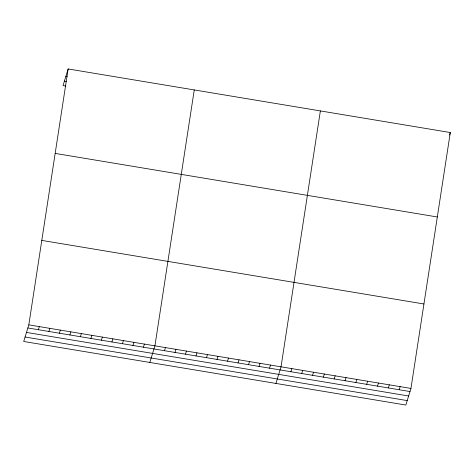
<?xml version="1.0" encoding="UTF-8"?>
<svg xmlns="http://www.w3.org/2000/svg" width="474" height="474" viewBox="0 0 474 474"><rect width="100%" height="100%" fill="white"/><g stroke="black" fill="none" stroke-linecap="round" stroke-linejoin="round"><path stroke-width="0.71" d="M28.813 324.862L68.149 68.955L450.3 132.53L410.958 388.437L405.851 405.045L23.7 341.47L28.813 324.862L410.958 388.437M194.257 89.936L154.921 345.842L149.808 362.45M320.371 110.91L281.029 366.817L275.921 383.43M68.149 68.955L63.042 85.563L65.845 86.031M38.364 329.714L39.318 326.61M48.875 331.462L49.829 328.358M59.38 333.21L60.34 330.105M69.891 334.964L70.845 331.853M80.402 336.712L81.356 333.601M90.907 338.46L91.867 335.349M101.418 340.208L102.372 337.097M111.929 341.955L112.883 338.845M122.434 343.703L123.394 340.593M132.945 345.451L133.899 342.341M143.456 347.199L144.41 344.088M164.472 350.695L165.432 347.59M174.983 352.443L175.937 349.338M185.488 354.191L186.448 351.086M195.999 355.938L196.959 352.834M206.51 357.692L207.464 354.582M217.021 359.44L217.975 356.329M227.526 361.188L228.486 358.077M238.037 362.936L238.991 359.825M248.548 364.684L249.502 361.573M259.053 366.432L260.013 363.321M269.564 368.18L270.518 365.069M290.9 371.729L291.86 368.618M301.731 373.53L302.685 370.419M312.556 375.331L313.51 372.22M323.381 377.132L324.34 374.022M334.211 378.933L335.165 375.823M345.036 380.735L345.996 377.624M355.867 382.536L356.821 379.431M366.692 384.337L367.652 381.232M449.536 135.013L450.3 132.53M377.523 386.138L378.477 383.033M388.348 387.939L389.302 384.835M399.179 389.741L400.133 386.636M65.821 76.515L67.225 76.752M64.411 81.107L66.514 81.457M55.168 153.404L437.318 216.979M41.795 240.413L423.94 303.988M27.853 327.967L410.004 391.542M26.485 332.422L408.635 395.997M25.069 337.014L407.219 400.589"/></g></svg>
